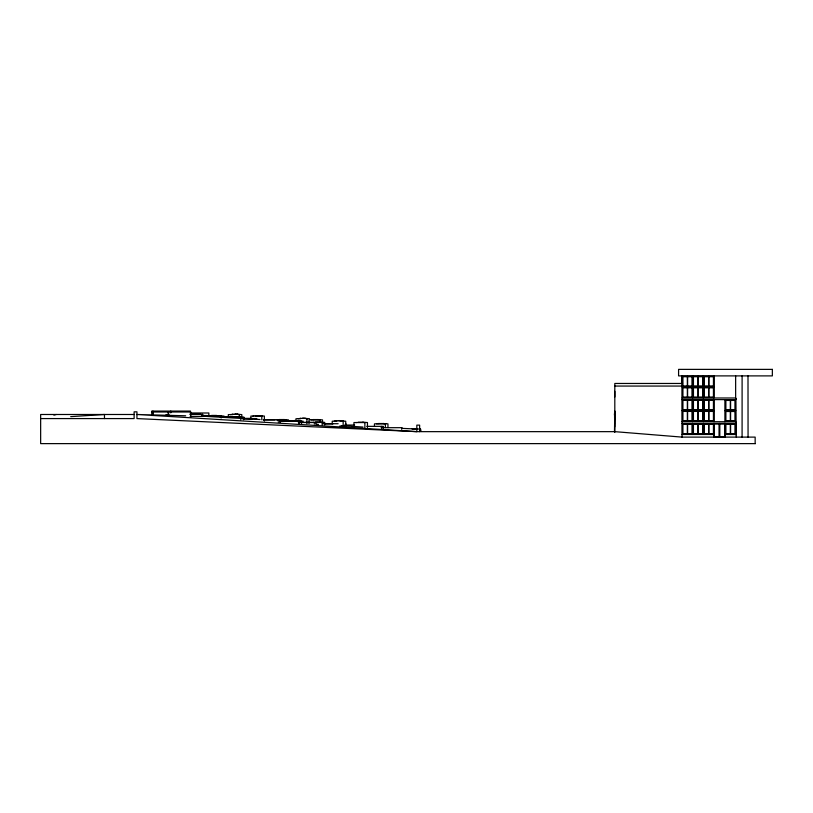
<?xml version="1.0" encoding="UTF-8"?>
<svg xmlns="http://www.w3.org/2000/svg" width="813" height="813" viewBox="0 0 813 813"><rect width="100%" height="100%" fill="white"/><g stroke="black" fill="none" stroke-linecap="round" stroke-linejoin="round"><path stroke-width="1.22" d="M614.648 411.632L614.486 415.209L614.811 411.632M735.643 423.349L736.293 422.536L735.643 421.723M53.871 415.118L56.28 414.488M70.68 416.652L104.471 414.488L104.471 418.583M687.341 376.693L682.798 376.693L682.798 386.134L687.341 386.134M687.615 376.693L692.158 376.693M697.981 376.693L693.438 376.693L693.438 386.134L697.981 386.134M698.255 376.693L702.798 376.693M708.631 376.693L704.088 376.693L704.088 386.134L708.631 386.134M708.906 376.693L713.448 376.693M682.544 383.462L614.811 383.462L614.811 432.364M614.811 386.063L682.544 386.063M687.615 386.134L692.158 386.134M698.255 386.134L702.798 386.134M708.906 386.134L713.448 386.134M682.026 386.937L713.946 386.937M687.341 387.75L682.798 387.75L682.798 397.191L687.341 397.191M687.615 387.75L692.158 387.75M697.991 387.75L693.448 387.75L693.448 397.191L697.991 397.191M698.265 387.75L702.818 387.75M708.611 387.75L704.068 387.75L704.068 397.191L708.611 397.191M708.895 387.75L713.438 387.75M614.811 391.277L614.811 397.008M687.615 397.191L692.158 397.191M698.265 397.191L702.818 397.191M708.895 397.191L713.438 397.191M682.026 397.994L735.643 397.994L736.293 398.807L735.643 399.62L735.816 421.744L682.026 421.662M682.026 399.559L713.936 399.559L713.936 421.662M682.026 399.62L735.816 399.62M687.341 400.362L682.798 400.362L682.798 409.803L687.341 409.803M687.615 400.362L692.158 400.362M697.981 400.362L693.438 400.362L693.438 409.803L697.981 409.803M698.255 400.362L702.798 400.362M708.611 400.362L704.068 400.362L704.068 409.803L708.611 409.803M708.895 400.362L713.438 400.362M730.328 400.423L725.775 400.423L725.775 409.864L730.328 409.864M730.602 400.423L735.145 400.423M687.615 409.803L692.158 409.803M698.255 409.803L702.798 409.803M708.895 409.803L713.438 409.803M730.602 409.864L735.145 409.864M682.026 410.616L713.936 410.616M725.003 410.677L735.816 410.677M190.496 411.083L151.736 411.083L151.807 415.514M614.811 410.982L614.486 431.652M687.341 411.419L682.798 411.419L682.798 420.86L687.341 420.86M687.615 411.419L692.158 411.419M697.981 411.419L693.438 411.419L693.438 420.86L697.981 420.86M698.255 411.419L702.798 411.419M708.611 411.419L704.068 411.419L704.068 420.86L708.611 420.86M708.895 411.419L713.438 411.419M730.328 411.48L725.775 411.48L725.775 420.921L730.328 420.921M730.602 411.48L735.145 411.48M151.807 411.988L190.821 411.988L190.821 416.957M190.293 412.994L208.85 412.994L208.85 415.473M614.486 413.461L615.136 413.461M190.1 414.142L200.283 414.142M232.965 414.264L230.394 414.6M134.125 414.488L40.65 414.488L40.65 443.624L755.419 443.624M190.079 414.386L202.783 414.386L202.783 416.378L190.14 416.378M168.931 414.64L166.025 414.64L168.21 414.63L168.21 411.988M232.965 414.6L228.311 414.6L228.311 417.079M201.705 415.473L218.727 415.758M201.787 415.717L221.532 415.717L221.532 417.699M220.343 416.053L224.022 416.053M253.443 416.063L250.871 416.063L250.871 418.553M239.195 416.571L234.042 416.906M614.486 416.764L615.136 416.764M220.526 417.039L241.288 417.232M220.272 417.089L234.235 417.089M223.311 417.374L229.246 417.374M229.866 417.232L234.53 416.906M614.486 417.791L615.471 417.791M242.386 418.41L252.142 418.41M300.647 418.38L298.076 418.715M40.65 418.583L134.125 418.583L134.125 411.835L136.94 411.835L136.93 418.583L416.825 431.652L614.811 431.652L682.026 437.109L755.155 437.109L755.155 443.624M242.833 418.563L256.796 418.563M243.646 418.695L252.193 418.695M300.647 418.715L295.993 418.715L295.993 421.195M309.489 418.715L304.824 418.38M263.554 419.732L274.814 419.732M263.26 419.884L280.597 419.884L280.597 421.866L278.127 421.866M288.493 419.884L283.828 419.549M279.774 420.026L282.253 420.026M292.68 420.738L290.099 421.063M687.615 420.86L692.158 420.86M698.255 420.86L702.798 420.86M708.895 420.86L713.438 420.86M730.602 420.921L735.145 420.921M280.048 421.053L295.739 421.053M279.591 421.205L303.188 421.205M300.983 422.394L313.798 422.394M298.341 422.526L318.493 422.526M356.531 422.547L353.95 422.547L353.95 427.506M682.026 423.431L735.887 423.431L735.887 434.62M713.936 423.553L725.003 423.553M323.35 423.715L338.157 423.715M345.555 423.715L345.555 425.697M345.85 423.715L345.911 425.697M314.153 423.847L316.572 423.847M324.102 423.847L332.944 423.847M735.887 423.878L725.501 423.949L725.501 433.969L735.419 433.969L735.419 423.949M687.341 424.244L682.798 424.244L682.798 433.685L687.341 433.685M687.615 424.244L692.158 424.244M697.981 424.244L693.438 424.244L693.438 433.685L697.981 433.685M698.255 424.244L702.798 424.244M708.611 424.244L704.068 424.244L704.068 433.685L708.611 433.685M708.895 424.244L713.438 424.244M730.328 424.244L725.775 424.244L725.775 433.685L730.328 433.685M730.602 424.244L735.145 424.244M316.867 424.518L318.493 424.518M344.905 425.036L354.661 425.036M339.509 426.185L345.728 426.185L345.728 421.225L341.064 420.89M366.815 426.358L383.401 426.358L383.401 428.349M351.988 427.018L354.519 427.018M381.073 427.679L401.927 427.679L401.866 429.01M412.11 429.01L420.351 429.01L420.585 430.331M420.585 429.01L420.646 430.992L420.291 429.01M687.615 433.685L692.158 433.685M698.255 433.685L702.798 433.685M708.895 433.685L713.438 433.685M730.602 433.685L735.145 433.685M682.026 434.488L713.936 434.488M725.003 434.488L736.293 434.488L736.293 437.109M735.643 434.528L735.816 423.431M714.21 436.784L719.19 436.784M719.749 436.784L724.729 436.784M151.736 414.884L152.946 414.894M185.659 415.789L136.94 414.488L416.825 431.652L416.825 425.138L419.63 425.138L419.63 431.652M401.571 428.36L416.825 429.01M202.986 416.215L260.069 419.528M341.267 425.677L362.994 427.049M748.001 375.891L748.062 437.109M742.106 375.891L742.086 437.109M735.643 375.891L735.643 434.64M735.145 400.138L735.145 410.159M735.145 411.195L735.145 421.205M735.145 423.949L735.145 433.969M730.602 400.138L730.602 410.159M730.602 411.195L730.602 421.205M730.602 423.949L730.602 433.969M730.328 400.138L730.328 410.159M730.328 411.195L730.328 421.205M730.328 423.949L730.328 433.969M725.003 399.62L725.003 421.723M725.003 423.431L725.003 437.109M724.729 437.109L724.729 423.878L719.749 423.878L719.749 437.109M719.464 423.431L719.464 437.109M719.19 437.109L719.19 423.878L714.21 423.878L714.21 437.109M713.946 375.891L713.936 397.994M713.936 423.431L713.936 437.109M713.448 376.409L713.448 386.419M713.438 387.455L713.438 397.476M713.438 400.077L713.438 410.098M713.438 411.134L713.438 421.144M713.438 423.949L713.438 433.969M708.906 376.409L708.906 386.419M708.895 387.455L708.895 397.476M708.895 400.077L708.895 410.098M708.895 411.134L708.895 421.144M708.895 423.949L708.895 433.969M708.631 376.409L708.631 386.419M708.611 387.455L708.611 397.476M708.611 400.077L708.611 410.098M708.611 411.134L708.611 421.144M708.611 423.949L708.611 433.969M703.296 375.891L703.316 397.994M703.296 399.559L703.296 421.662M703.296 423.431L703.296 434.488M702.798 376.409L702.798 386.419M702.818 387.455L702.818 397.476M702.798 400.077L702.798 410.098M702.798 411.134L702.798 421.144M702.798 423.949L702.798 433.969M698.255 376.409L698.255 386.419M698.265 387.455L698.265 397.476M698.255 400.077L698.255 410.098M698.255 411.134L698.255 421.144M698.255 423.949L698.255 433.969M697.981 376.409L697.981 386.419M697.991 387.455L697.991 397.476M697.981 400.077L697.981 410.098M697.981 411.134L697.981 421.144M697.981 423.949L697.981 433.969M692.656 375.891L692.676 397.994M692.656 399.559L692.656 421.662M692.656 423.431L692.656 434.488M692.158 376.409L692.158 386.419M692.158 387.455L692.158 397.476M692.158 400.077L692.158 410.098M692.158 411.134L692.158 421.144M692.158 423.949L692.158 433.969M687.615 376.409L687.615 386.419M687.615 387.455L687.615 397.476M687.615 400.077L687.615 410.098M687.615 411.134L687.615 421.144M687.615 423.949L687.615 433.969M687.341 376.409L687.341 386.419M687.341 387.455L687.341 397.476M687.341 400.077L687.341 410.098M687.341 411.134L687.341 421.144M687.341 423.949L687.341 433.969M682.239 376.409L682.239 383.919M682.026 375.891L682.026 437.364M614.648 415.534L614.648 419.122M614.648 419.447L614.648 423.024M614.648 423.349L614.648 426.927M401.632 427.679L401.632 429.01M387.953 427.587L387.953 423.868L383.299 423.532M385.87 423.868L376.541 423.868M385.382 423.868L385.382 427.587M383.787 423.532L378.624 423.532M381.724 426.358L381.775 428.349M379.122 423.532L374.458 423.868L374.458 426.347M367.456 427.506L367.456 422.547L362.791 422.211M365.372 422.547L356.043 422.547M364.874 422.547L364.874 427.506M363.279 422.211L358.127 422.211M345.2 425.036L345.2 425.697M343.645 421.225L338.98 420.555M343.157 421.225L343.157 426.185M341.562 420.89L336.399 420.89M334.316 421.225L336.887 420.89L332.222 421.225L332.222 423.705M324.733 424.874L324.733 422.394L320.068 422.059M322.639 422.394L313.31 422.394M322.517 423.624L322.517 419.894L317.853 419.569M322.151 422.394L322.151 424.874M320.434 419.894L311.105 419.894M320.556 422.059L315.393 422.059M319.946 419.894L319.946 422.384M318.35 419.569L313.188 419.569M313.676 419.569L309.021 419.894L309.021 423.624M307.405 418.715L302.741 418.055M306.918 418.715L306.918 423.675M305.322 418.38L300.16 418.38M301.521 423.553L301.521 421.063L296.857 420.738M299.438 421.063L294.763 420.402M299.275 421.205L299.336 423.187M298.94 421.063L298.94 423.553M297.345 420.738L292.192 420.738M286.41 419.884L277.07 419.884M284.316 419.549L279.164 419.549M280.536 419.884L280.536 421.205M280.302 419.884L280.302 421.205M280.241 419.884L280.241 421.866M264.367 421.032L264.367 416.063L259.703 415.738M262.284 416.063L252.955 416.063M261.796 416.063L261.796 419.793M260.201 415.738L255.038 415.738M244.357 419.356L244.357 417.374L238.707 416.906M243.372 417.232L243.372 419.721M241.807 417.079L241.807 414.6L237.152 414.264M240.79 417.232L240.79 419.721M239.723 414.6L235.059 413.929M239.235 414.6L239.235 417.079M237.64 414.264L232.477 414.264M221.471 415.717L221.471 417.039M221.177 415.717L221.177 417.699M220.821 417.039L220.821 417.699M216.634 415.433L211.482 415.433M202.488 414.386L202.488 415.717M170.791 411.083L170.791 412.852M168.555 411.988L168.555 415.514M153.118 411.988L153.118 415.514M152.946 411.083L152.946 412.994M772.35 369.376L678.581 369.376L678.581 375.891L772.35 375.891L772.35 369.376M692.442 376.409L682.524 376.409L682.524 386.419L692.442 386.419L692.442 376.409M703.072 376.409L693.154 376.409L693.154 386.419L703.072 386.419L703.072 376.409M713.733 376.409L703.814 376.409L703.814 386.419L713.733 386.419L713.733 376.409M692.442 387.455L682.524 387.455L682.524 397.476L692.442 397.476L692.442 387.455M703.093 387.455L693.174 387.455L693.174 397.476L703.093 397.476L703.093 387.455M713.712 387.455L703.794 387.455L703.794 397.476L713.712 397.476L713.712 387.455M692.442 400.077L682.524 400.077L682.524 410.098L692.442 410.098L692.442 400.077M703.072 400.077L693.154 400.077L693.154 410.098L703.072 410.098L703.072 400.077M713.712 400.077L703.794 400.077L703.794 410.098L713.712 410.098L713.712 400.077M735.419 400.138L725.501 400.138L725.501 410.159L735.419 410.159L735.419 400.138M692.442 411.134L682.524 411.134L682.524 421.144L692.442 421.144L692.442 411.134M703.072 411.134L693.154 411.134L693.154 421.144L703.072 421.144L703.072 411.134M713.712 411.134L703.794 411.134L703.794 421.144L713.712 421.144L713.712 411.134M735.419 411.195L725.501 411.195L725.501 421.205L735.419 421.205L735.419 411.195M692.442 423.949L682.524 423.949L682.524 433.969L692.442 433.969L692.442 423.949M703.072 423.949L693.154 423.949L693.154 433.969L703.072 433.969L703.072 423.949M713.712 423.949L703.794 423.949L703.794 433.969L713.712 433.969L713.712 423.949"/></g></svg>
